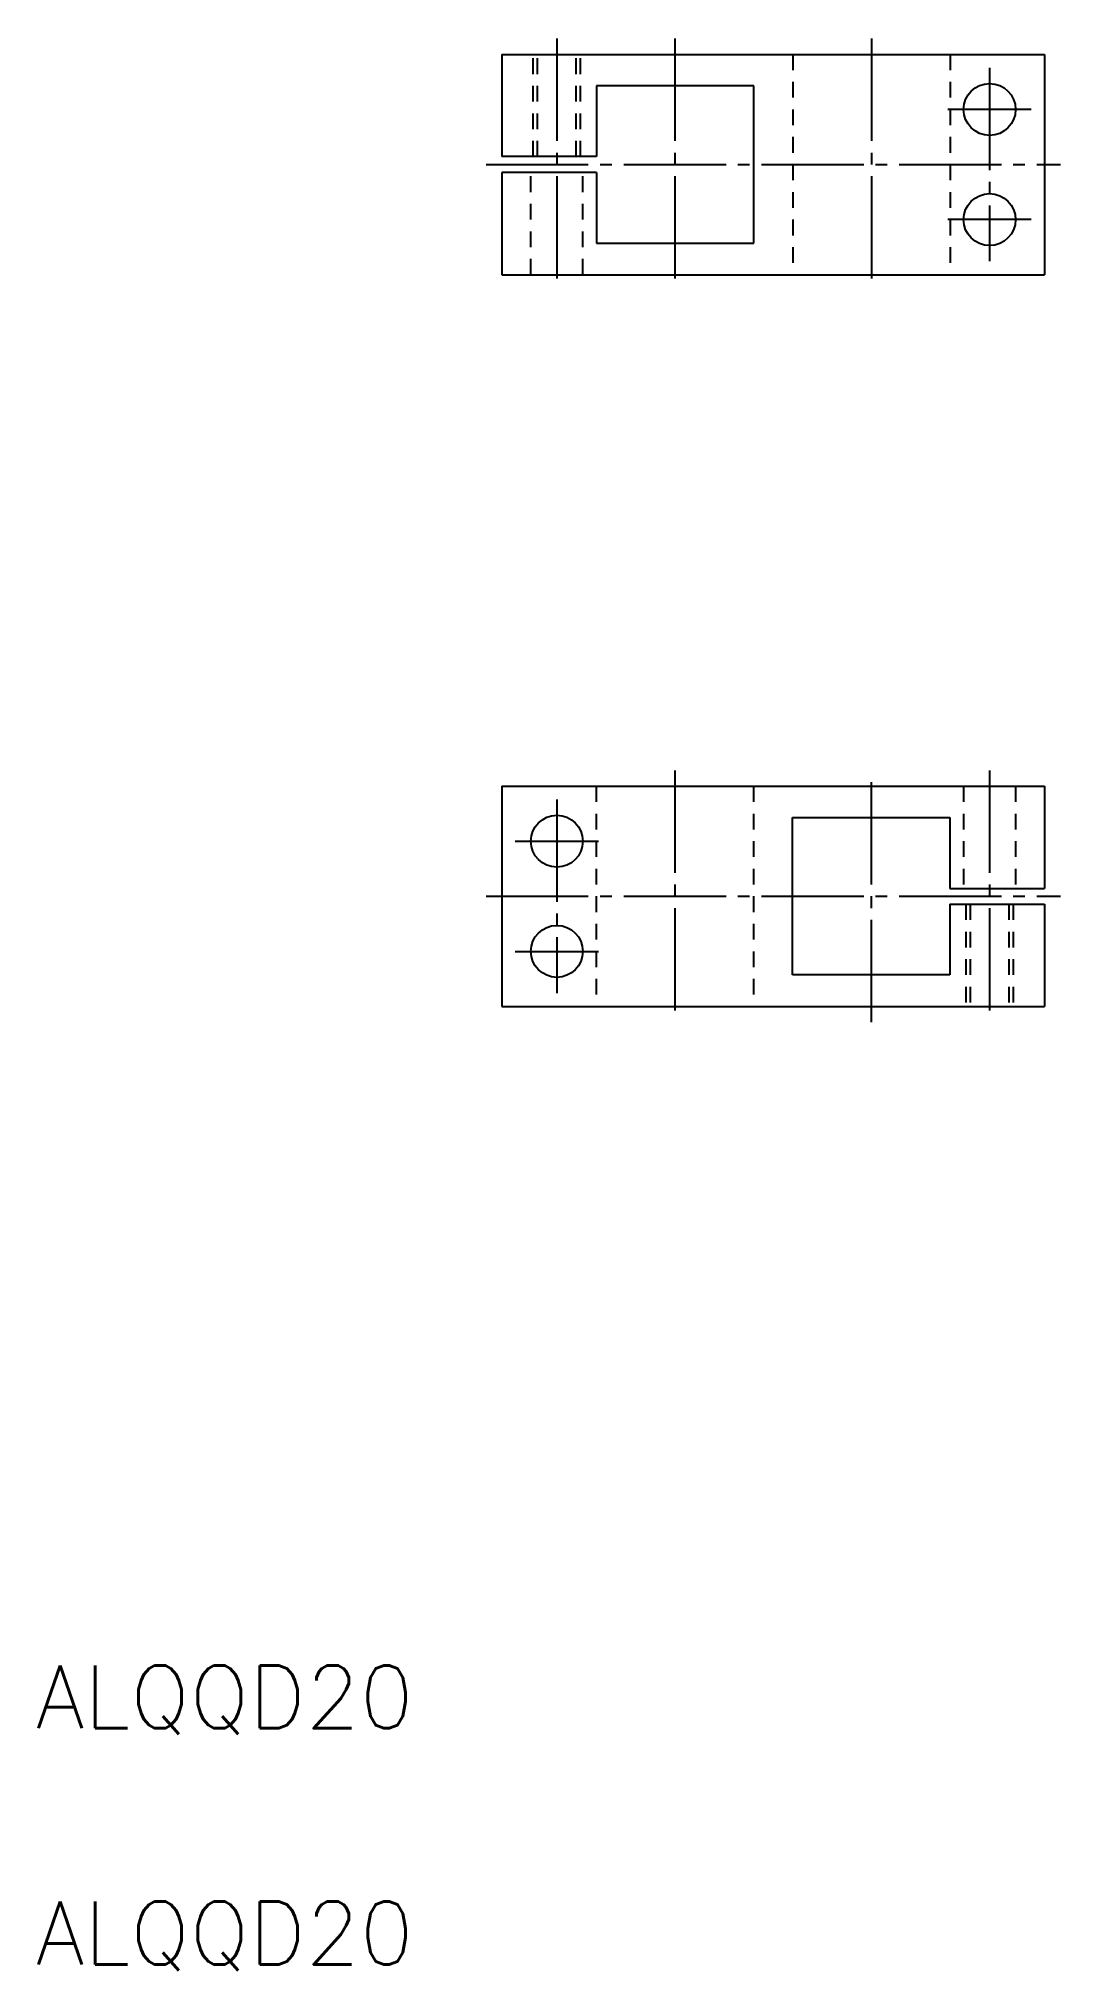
# Model space of a CAD drawing. Extents: x 131 to 261, y 99 to 345.
import ezdxf

# ---------------------------------------------------------------- set-up
doc = ezdxf.new("R2010")
doc.units = 0
doc.linetypes.add('CENTER', pattern=[17.5, 13, -1.5, 1.5, -1.5])
doc.linetypes.add('DASHED', pattern=[3.5, 2, -1.5])
doc.layers.get('0').update_dxf_attribs({"linetype": 'CONTINUOUS'})
doc.layers.add('CENTER', color=1, linetype='CENTER')
doc.styles.get("Standard").update_dxf_attribs({"font": 'txt.shx', "bigfont": '@extfont2.shx'})

msp = doc.modelspace()

# ---------------------------------------------------------------- linework, layer by layer
at = {"color": 7, "linetype": 'CONTINUOUS'}
for p, q in [((190.36, 342.77), (259.36, 342.77)), ((190.36, 342.77), (190.36, 329.77)), ((259.36, 342.77), (259.36, 314.77)), ((202.41, 338.77), (202.41, 329.77)), ((222.41, 338.77), (202.41, 338.77)), ((222.41, 318.77), (222.41, 338.77)), ((202.41, 329.77), (190.36, 329.77)), ((190.36, 327.77), (190.36, 314.77)), ((202.41, 327.77), (190.36, 327.77)), ((202.41, 327.77), (202.41, 318.77)), ((202.41, 318.77), (222.41, 318.77)), ((190.36, 314.77), (259.36, 314.77)), ((190.36, 249.77), (259.36, 249.77)), ((190.36, 249.77), (190.36, 221.77)), ((259.36, 249.77), (259.36, 236.77)), ((227.31, 225.77), (227.31, 245.77)), ((227.31, 245.77), (247.31, 245.77)), ((247.31, 245.77), (247.31, 236.77)), ((247.31, 236.77), (259.36, 236.77)), ((247.31, 234.77), (259.36, 234.77)), ((247.31, 234.77), (247.31, 225.77)), ((259.36, 234.77), (259.36, 221.77)), ((247.31, 225.77), (227.31, 225.77)), ((190.36, 221.77), (259.36, 221.77))]:
    msp.add_line(p, q, dxfattribs=at)
at = {"color": 3, "linetype": 'DASHED'}
for p, q in [((194.36, 329.77), (194.36, 342.77)), ((194.9, 329.77), (194.9, 342.77)), ((199.82, 329.77), (199.82, 342.77)), ((200.36, 329.77), (200.36, 342.77)), ((227.36, 342.77), (227.36, 314.77)), ((247.36, 342.77), (247.36, 314.77)), ((194.06, 314.77), (194.06, 327.77)), ((200.66, 314.77), (200.66, 327.77)), ((202.36, 249.77), (202.36, 221.77)), ((222.36, 249.77), (222.36, 221.77)), ((249.06, 249.77), (249.06, 236.77)), ((255.66, 249.77), (255.66, 236.77)), ((249.36, 234.77), (249.36, 221.77)), ((249.9, 234.77), (249.9, 221.77)), ((254.82, 234.77), (254.82, 221.77)), ((255.36, 234.77), (255.36, 221.77))]:
    msp.add_line(p, q, dxfattribs=at)
for p, q in [((207.61, 342.77), (207.61, 342.77)), ((224.86, 342.77), (224.86, 342.77))]:
    msp.add_line(p, q)
at = {"color": 7, "linetype": 'CONTINUOUS'}
for centre in [(252.36, 335.77), (252.36, 321.77), (197.36, 242.77), (197.36, 228.77)]:
    msp.add_circle(centre, 3.3, dxfattribs=at)
at = {"layer": 'CENTER', "color": 1, "linetype": 'CENTER'}
for p, q in [((197.36, 344.77), (197.36, 312.77)), ((212.36, 344.77), (212.36, 312.77)), ((237.36, 344.77), (237.36, 312.77)), ((252.36, 341.07), (252.36, 316.47)), ((257.66, 335.77), (247.06, 335.77)), ((188.36, 328.77), (261.36, 328.77)), ((257.66, 321.77), (247.06, 321.77)), ((212.36, 251.77), (212.36, 219.77)), ((237.36, 219.77), (237.36, 251.77)), ((252.36, 251.77), (252.36, 219.77)), ((197.36, 248.07), (197.36, 223.47)), ((192.06, 242.77), (202.66, 242.77)), ((188.36, 235.77), (261.36, 235.77)), ((192.06, 228.77), (202.66, 228.77))]:
    msp.add_line(p, q, dxfattribs=at)

# ---------------------------------------------------------------- texts
for p in [(131.15, 130.03), (131.15, 100.03)]:
    msp.add_text('ALQQD20', height=8).set_placement(p)

doc.saveas('drawing.dxf')
